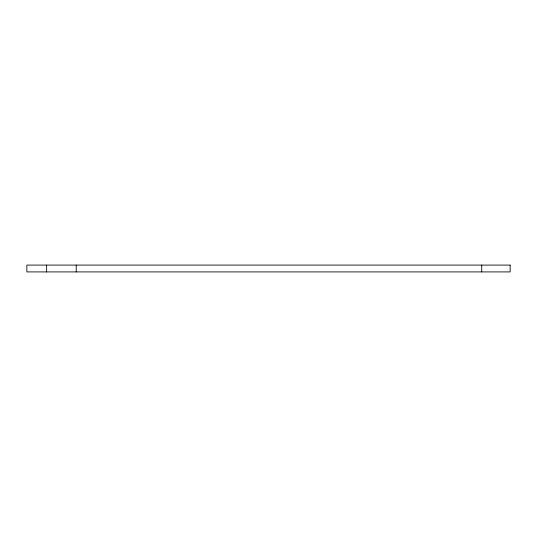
<?xml version="1.0" encoding="UTF-8"?>
<svg xmlns="http://www.w3.org/2000/svg" width="537" height="537" viewBox="0 0 537 537"><rect width="100%" height="100%" fill="white"/><g stroke="black" fill="none" stroke-linecap="round" stroke-linejoin="round"><path stroke-width="0.81" d="M481.723 265.09L481.723 271.91M76.227 265.09L76.227 271.91M46.632 265.09L46.632 271.91M510.15 265.09L26.85 265.09L26.85 271.91L510.15 271.91L510.15 265.09"/></g></svg>
